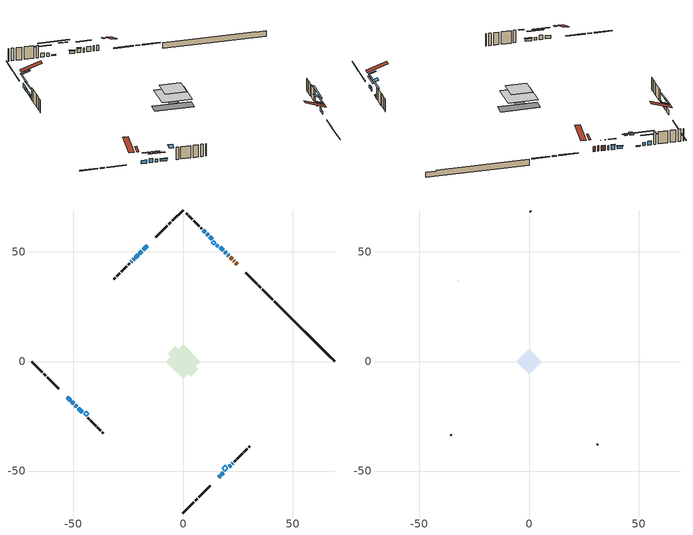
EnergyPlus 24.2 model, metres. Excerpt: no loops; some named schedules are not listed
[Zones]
conditioned space
 floor adiabatic (AdiabaticFloorConstruction): -7.93,0 0,7.93 7.93,0 0,-7.93 z2.84
 floor foundation (Slab1 construction): -6.86,3.64 -3.64,6.86 6.86,-3.64 3.64,-6.86 z-1.92
 floor foundation (Slab2 construction): -2.28,0 0,2.28 2.28,0 0,-2.28 z0
 wall outside (RimJoist1 construction): 0,-69.12 4.83,-64.29 / -69.12,0 -64.29,-4.83 / 0,69.12 -4.83,64.29 / 41.02,28.1 36.19,32.93 z0.4:0.7
 wall outside (RimJoist2 construction): 5.49,-63.63 6.58,-62.54 / -63.63,-5.49 -62.54,-6.58 / -5.49,63.63 -6.58,62.54 / 35.53,33.59 34.44,34.68 z0.4:0.7
 wall outside (RimJoist3 construction): 7.23,-61.89 12.38,-56.74 / -61.89,-7.23 -56.74,-12.38 / -7.23,61.89 -12.38,56.74 / 33.78,35.33 28.64,40.48 z0.4:0.7
 wall outside (AdiabaticWallConstruction 1): 24.68,44.44 24.07,45.05 / 23.42,45.7 23.12,46 / 22.46,46.66 21.48,47.64 z0.4:2.43
 wall outside (AdiabaticWallConstruction): -52.78,-16.34 -51.32,-17.8 / 16.34,-52.78 16.9,-52.22 / -22.33,46.78 -22.63,46.49 / -23.29,45.83 -23.72,45.4 / 22.39,-46.73 22.69,-46.43 / 11.47,57.65 10.87,58.25 z0.4:1.62; 20.82,48.3 20.5,48.62 / 19.84,49.28 18.94,50.18 / 17.56,-51.56 18.46,-50.66 / -50.66,-18.46 -49.76,-19.36 / 10.21,58.91 9.28,59.84 z0.4:2.05; -16.34,52.78 -18.06,51.06 z0.4:2.08; -49.11,-20.01 -48.39,-20.73 z0.4:1.42; 18.29,50.83 16.92,52.2 z0.4:1.37; -18.72,50.4 -19.87,49.25 / -20.53,48.59 -21.68,47.44 z0.4:1.72; -47.73,-21.39 -46.01,-23.11 z0.4:1.32; 13.27,55.85 12.12,57 / 21.16,-47.96 21.74,-47.38 z0.4:0.81
 wall outside (Wall1 construction): 23.35,-45.77 23.95,-45.17 / -43.49,-25.63 -42.88,-26.24 / -24.38,44.74 -24.98,44.14 / 8.62,60.5 8.01,61.11 z0.4:5.28
 wall outside (Wall2 construction): 24.61,-44.51 27.15,-41.97 / -42.22,-26.9 -39.68,-29.44 / -25.64,43.48 -28.18,40.94 / 7.35,61.77 4.81,64.31 z0.4:5.28
 wall outside (Wall3 construction): 27.81,-41.31 29.23,-39.89 / -39.02,-30.1 -37.6,-31.52 / -28.84,40.28 -30.26,38.86 / 4.15,64.97 2.74,66.38 z0.4:5.28
 wall outside (Wall4 construction): 29.89,-39.23 30.54,-38.58 / -36.95,-32.17 -36.3,-32.82 / -30.92,38.2 -31.57,37.55 / 2.08,67.04 1.43,67.69 z0.4:5.28
 wall foundation (FoundationWall1 construction): 41.68,27.44,-1.92 41.68,27.44,0.4 66.38,2.74,0.4 66.38,2.74,0.15 69.12,0,0.15 69.12,0,-1.92
 window (WindowConstruction 13): -52.78,-16.34 -51.32,-17.8 z0.4:1.62
 window (WindowConstruction 2): 20.82,48.3 20.5,48.62 z0.4:2.05
 window (WindowConstruction 3): 19.84,49.28 18.95,50.17 z0.4:2.05
 window (WindowConstruction 4): -16.34,52.78 -18.06,51.06 z0.4:2.08
 window (WindowConstruction 5): 16.34,-52.78 16.9,-52.22 z0.4:1.62
 window (WindowConstruction 6): 17.56,-51.56 18.46,-50.66 z0.4:2.05
 window (WindowConstruction 7): -50.66,-18.46 -49.76,-19.36 z0.4:2.05
 window (WindowConstruction 8): -49.1,-20.02 -48.39,-20.73 z0.4:1.41
 window (WindowConstruction 9): 18.29,50.83 16.92,52.2 z0.4:1.37
 window (WindowConstruction 10): -18.72,50.4 -19.87,49.25 z0.4:1.72
 window (WindowConstruction 11): -47.73,-21.39 -46.01,-23.11 z0.4:1.31
 window (WindowConstruction 12): -20.53,48.59 -21.68,47.44 z0.4:1.72
 window (WindowConstruction 14): -22.34,46.78 -22.63,46.49 z0.4:1.62
 window (WindowConstruction 17): 13.27,55.85 12.12,57 z0.4:0.81
 window (WindowConstruction 18): 21.16,-47.96 21.74,-47.38 z0.4:0.81
 window (WindowConstruction 15): -23.29,45.83 -23.72,45.4 z0.4:1.62
 window (WindowConstruction 16): 22.39,-46.73 22.69,-46.43 z0.4:1.62
 window (WindowConstruction): 11.47,57.65 10.87,58.25 z0.4:1.62
 window (WindowConstruction 1): 10.21,58.91 9.28,59.84 z0.4:2.05
 door (Door): 24.68,44.44 24.07,45.05 z0.4:2.43
 door (Door 1): 23.42,45.7 23.12,46 z0.4:2.43
 door (Door 2): 22.46,46.66 21.48,47.64 z0.4:2.43
 ceiling adiabatic (AdiabaticFloorConstruction): 0,-7.93 7.93,0 0,7.93 -7.93,0 z2.84
 roof outside (Roof2 construction): 15.68,-53.44,5.28 13.71,-51.47,6.21 13.19,-51.99,6.21 15.16,-53.96,5.28; -53.44,-15.68,5.28 -51.47,-13.71,6.21 -51.99,-13.19,6.21 -53.96,-15.16,5.28; -15.68,53.44,5.28 -13.71,51.47,6.21 -13.19,51.99,6.21 -15.16,53.96,5.28; 25.34,43.78,5.28 23.36,41.81,6.21 23.88,41.29,6.21 25.86,43.26,5.28
 roof outside (AdiabaticRoofConstruction): 15.57,53.55,5.28 14.91,52.89,5.59 15.61,52.19,5.59 16.27,52.86,5.28; 13.93,55.19,5.28 13,54.26,5.72 13.98,53.27,5.72 14.91,54.21,5.28; 20.5,-48.62,5.28 19.19,-47.3,5.9 17.79,-48.69,5.9 19.11,-50.01,5.28; -44.14,-24.98,5.28 -43,-23.83,5.82 -44.21,-22.63,5.82 -45.35,-23.77,5.28
 skylight (SkylightConstruction): 15.57,53.55,5.28 14.91,52.89,5.59 15.61,52.2,5.59 16.26,52.86,5.28
 skylight (SkylightConstruction 1): 13.93,55.19,5.28 13,54.26,5.72 13.98,53.27,5.72 14.91,54.21,5.28
 skylight (SkylightConstruction 2): 20.5,-48.62,5.28 19.19,-47.3,5.9 17.8,-48.69,5.9 19.11,-50.01,5.28
 skylight (SkylightConstruction 3): -44.14,-24.98,5.28 -43,-23.83,5.82 -44.21,-22.63,5.82 -45.35,-23.77,5.28
attic - vented
 floor to conditioned space (Floor1 construction Reversed): -5.73,0 0,5.73 5.73,0 0,-5.73 z5.28
 wall outside (Wall5 construction): 31.19,-37.93 31.31,-37.81 / -35.64,-33.48 -35.53,-33.59 / -32.22,36.9 -32.34,36.78 / 0.77,68.35 0.66,68.46 z0.4:5.28
 roof outside (Roof1 construction): 14.51,-54.61,5.28 8.93,-49.04,7.91 7.46,-50.51,7.91 13.04,-56.08,5.28; -54.61,-14.51,5.28 -49.04,-8.93,7.91 -50.51,-7.46,7.91 -56.08,-13.04,5.28; -14.51,54.61,5.28 -8.93,49.04,7.91 -7.46,50.51,7.91 -13.04,56.08,5.28; 26.51,42.61,5.28 20.94,37.03,7.91 22.41,35.56,7.91 27.98,41.14,5.28
shading: 18.63,50.49 22.69,46.43 22.98,46.72 18.93,50.78 z4.69; 18.8,50.32 19.99,49.13 20.28,49.42 19.09,50.61 z2.25; -19.93,49.19 -14.47,54.65 -14.76,54.94 -20.22,49.48 z4.72; 20.32,-48.8 15.69,-53.43 15.98,-53.72 20.61,-49.09 z4.69; -47.89,-21.22 -52.53,-16.59 -52.82,-16.88 -48.19,-21.52 z4.69; -46.52,-22.6 -50.97,-18.15 -51.26,-18.44 -46.81,-22.89 z4.05; 16.78,52.34 18.43,50.69 18.72,50.98 17.07,52.63 z1.57; -20.01,49.11 -18.58,50.54 -18.87,50.83 -20.3,49.4 z1.92; -45.86,-23.26 -47.87,-21.25 -48.16,-21.54 -46.15,-23.55 z1.52; -23.55,45.57 -18.66,50.46 -18.95,50.75 -23.84,45.87 z4.36; 8.47,60.65 16.93,52.19 17.22,52.48 8.76,60.94 z5.97; 25.39,-43.73 17.51,-51.61 17.8,-51.91 25.68,-44.02 z5.97; 7.41,61.71 12.08,57.04 12.37,57.33 7.7,62 z4.69
[Building]
Building 1: Terrain=Suburbs
[Site:Location]
Toronto City Centre_ON: Latitude {deg}=43.63; Longitude {deg}=-79.39; Time Zone {hr}=-5; Elevation {m}=77; Keep Site Location Information=Yes
[Site:GroundTemperature:Shallow]
5.01852, 3.26908, 3.12898, 3.95918, 7.29196, 10.6092, 13.4851, 15.3069, 15.4617, 13.9799, 11.1774, 7.9619
[Site:WaterMainsTemperature]
Calculation Method=Schedule; Temperature Schedule=mains temperature schedule
[Material] Roughness=Rough; Thermal Absorptance=0.9
Name | Thickness {m} | Conductivity {W/m-K} | Density {kg/m3} | Specific Heat {J/kg-K} | Solar Absorptance | Visible Absorptance
asphalt or fiberglass shingles | 0.00635 | 0.162714 | 1121.4 | 1465.45 | 0.4 | 0.4
asphalt or fiberglass shingles 1 | 0.00635 | 0.162714 | 1121.4 | 1465.45 | 0.7 | 0.7
ceiling loosefill ins | 0.254 | 0.0480833 | 16.02 | 1046.75 | 0.7 | 0.7
ceiling stud and cavity | 0.1397 | 0.114815 | 65.682 | 1177.47 | 0.7 | 0.7
concrete 4.0 in. | 0.1016 | 1.803125 | 2242.8 | 837.4 | 0.7 | 0.7
concrete 8.0 in. | 0.2032 | 1.803125 | 2242.8 | 837.4 | 0.7 | 0.7
door material | 0.04445 | 0.188738 | 512.64 | 1214.23 | 0.7 | 0.7
door material 1 | 0.04445 | 0.053851 | 512.64 | 1214.23 | 0.7 | 0.7
door material 2 | 0.04445 | 0.0451087 | 512.64 | 1214.23 | 0.7 | 0.7
exterior vertical ins | 0.0185842 | 0.029427 | 32.04 | 1214.23 | 0.7 | 0.7
floor covering | 0.0127 | 0.0433444 | 54.468 | 1339.84 | 0.6 | 0.6
floor rigid ins; roof rigid ins 1; wall rigid ins | 0.512978 | 0.029427 | 32.04 | 1214.23 | 0.7 | 0.7
floor stud and cavity | 0.1397 | 1.75129 | 37.0049 | 1207.88 | 0.7 | 0.7
furniture material conditioned space 1 | 0.1524 | 0.115458 | 640.8 | 1214.23 | 0.6 | 0.6
gypsum board | 0.0127 | 0.160291 | 801 | 837.4 | 0.6 | 0.6
gypsum board 1 | 0.0127 | 0.160291 | 801 | 837.4 | 0.7 | 0.7
osb sheathing 0.5 in. | 0.0127 | 0.115458 | 512.64 | 1214.23 | 0.7 | 0.7
osb sheathing 0.75 in. | 0.01905 | 0.115458 | 512.64 | 1214.23 | 0.7 | 0.7
osb sheathing 2.0 in. | 0.0508 | 0.115458 | 512.64 | 1214.23 | 0.7 | 0.7
rim joist rigid ins; roof rigid ins | 0.051816 | 0.029427 | 32.04 | 1214.23 | 0.7 | 0.7
rim joist stud and cavity | 0.0508 | 0.0296634 | 125.044 | 1163.47 | 0.6 | 0.6
rim joist stud and cavity 1 | 0.0508 | 0.329414 | 125.044 | 1163.47 | 0.6 | 0.6
rim joist stud and cavity 2 | 0.0508 | 0.308293 | 125.044 | 1163.47 | 0.6 | 0.6
roof stud and cavity | 0.2032 | 0.13422 | 78.34581 | 1123.46 | 0.7 | 0.7
roof stud and cavity 1 | 0.18415 | 1.78685 | 37.0049 | 1207.88 | 0.6 | 0.6
wall stud and cavity | 0.1397 | 0.111274 | 139.0536 | 1170.24 | 0.7 | 0.7
wall stud and cavity 1 | 0.1397 | 0.0818765 | 139.0536 | 1170.24 | 0.7 | 0.7
wall stud and cavity 2 | 0.1397 | 0.0957038 | 139.0536 | 1170.24 | 0.7 | 0.7
wall stud and cavity 3 | 0.1397 | 0.0798172 | 139.0536 | 1170.24 | 0.7 | 0.7
wall stud and cavity 4 | 0.0889 | 6.1454 | 50.32683 | 1063.81 | 0.6 | 0.6
wall stud and cavity 5 | 0.0889 | 0.380278 | 52.3479 | 1209.89 | 0.7 | 0.7
wall stud and cavity 6 | 0.0889 | 0.391764 | 83.0341 | 1211.67 | 0.7 | 0.7
wood siding | 0.0254 | 0.102417 | 544.68 | 1172.36 | 0.4 | 0.4
wood siding 1 | 0.00254 | 0.102417 | 544.68 | 1172.36 | 0.4 | 0.4
wood siding 2; wood siding 3; wood siding 4 | 0.0254 | 0.102417 | 544.68 | 1172.36 | 0.7 | 0.7
[WindowMaterial:SimpleGlazingSystem]
Name | U-Factor {W/m2-K} | Solar Heat Gain Coefficient
SkylightMaterial | 2.79253 | 0.6543
SkylightMaterial 1 | 2.3387 | 0.591
WindowMaterial | 3.01104 | 0.53
WindowMaterial 1 | 2.95142 | 0.64
WindowMaterial 10 | 2.41145 | 0.51
WindowMaterial 11 | 2.20817 | 0.61
WindowMaterial 12 | 2.986628 | 0.6
WindowMaterial 13 | 3.13085 | 0.48
WindowMaterial 14 | 2.33479 | 0.56
WindowMaterial 15 | 3.06158 | 0.39
WindowMaterial 2 | 2.1355 | 0.42
WindowMaterial 3 | 1.65968 | 0.57
WindowMaterial 4 | 2.83843 | 0.7
WindowMaterial 5 | 1.8022 | 0.54
WindowMaterial 6 | 1.75621 | 0.53
WindowMaterial 7 | 2.447218 | 0.5
WindowMaterial 8 | 2.47163 | 0.48
WindowMaterial 9 | 2.41429 | 0.5
[Construction]
AdiabaticFloorConstruction: floor stud and cavity, floor rigid ins, osb sheathing 0.75 in., floor covering
AdiabaticRoofConstruction: asphalt or fiberglass shingles 1, roof rigid ins 1, osb sheathing 0.75 in., roof stud and cavity 1
AdiabaticWallConstruction: wood siding 3, wall rigid ins, wall stud and cavity 5, gypsum board
AdiabaticWallConstruction 1: wood siding 4, wall rigid ins, wall stud and cavity 5, gypsum board
Door: door material
Door 1: door material 1
Door 2: door material 2
Floor1 construction Reversed: gypsum board, ceiling stud and cavity, ceiling loosefill ins
FoundationWall1 construction: concrete 8.0 in., gypsum board 1
furniture construction conditioned space 1: furniture material conditioned space 1
PartitionWallConstruction: gypsum board, wall stud and cavity 6, gypsum board
RimJoist1 construction: wood siding 2, osb sheathing 2.0 in., rim joist stud and cavity
RimJoist2 construction: wood siding 2, rim joist rigid ins, osb sheathing 2.0 in., rim joist stud and cavity 1
RimJoist3 construction: wood siding 2, rim joist rigid ins, osb sheathing 2.0 in., rim joist stud and cavity 2
Roof1 construction: asphalt or fiberglass shingles
Roof2 construction: asphalt or fiberglass shingles, roof rigid ins, osb sheathing 0.75 in., roof stud and cavity, gypsum board
SkylightConstruction: SkylightMaterial
SkylightConstruction 1; SkylightConstruction 2; SkylightConstruction 3: SkylightMaterial 1
Slab1 construction; Slab2 construction: concrete 4.0 in.
Wall1 construction: wood siding, osb sheathing 0.5 in., wall stud and cavity, gypsum board
Wall2 construction: wood siding, osb sheathing 0.5 in., wall stud and cavity 1, gypsum board
Wall3 construction: wood siding, osb sheathing 0.5 in., wall stud and cavity 2, gypsum board
Wall4 construction: wood siding, osb sheathing 0.5 in., wall stud and cavity 3, gypsum board
Wall5 construction: wood siding 1, wall stud and cavity 4
WindowConstruction: WindowMaterial
WindowConstruction 1: WindowMaterial 1
WindowConstruction 10; WindowConstruction 12: WindowMaterial 9
WindowConstruction 11: WindowMaterial 10
WindowConstruction 13: WindowMaterial 11
WindowConstruction 14: WindowMaterial 12
WindowConstruction 15: WindowMaterial 13
WindowConstruction 16: WindowMaterial 14
WindowConstruction 17; WindowConstruction 18: WindowMaterial 15
WindowConstruction 2: WindowMaterial 2
WindowConstruction 3; WindowConstruction 6: WindowMaterial 3
WindowConstruction 4: WindowMaterial 4
WindowConstruction 5: WindowMaterial 5
WindowConstruction 7: WindowMaterial 6
WindowConstruction 8: WindowMaterial 7
WindowConstruction 9: WindowMaterial 8
[Zone] Multiplier=1; Part of Total Floor Area=Yes
Name | Volume {m3}
attic - vented | 27.9838
conditioned space | 508.6
[Space]
Name | Zone | Volume {m3}
attic - vented 1 | attic - vented | 27.9838
conditioned space 1 | conditioned space | 508.6
[ZoneInfiltration:EffectiveLeakageArea]
infil attic - vented 1: Zone or Space=attic - vented 1; Schedule=Always On Discrete; Effective Air Leakage Area {cm2}=2760.84; Stack Coefficient=0.000521941; Wind Coefficient=1.54359e-05
[ZoneMixing]
whole house fan mix: Zone or Space=attic - vented; Schedule=Always On Continuous; Design Flow Rate Calculation Method=Flow/Zone; Design Flow Rate {m3/s}=0; Source Zone or Space=conditioned space
[SurfaceProperty:ExposedFoundationPerimeter] Exposed Perimeter Calculation Method=TotalExposedPerimeter
Name | Total Exposed Perimeter {m}
Slab1 | 38.812
Slab2 | 9.144
[InternalMass] Zone or ZoneList=conditioned space; Space or SpaceList=conditioned space 1
Name | Construction | Surface Area {m2}
furniture mass conditioned space 1 | furniture construction conditioned space 1 | 81.4879
partition wall mass | PartitionWallConstruction | 203.72
[Lights]
interior lighting: Zone or ZoneList or Space or SpaceList=conditioned space 1; Schedule=interior lighting schedule; Design Level Calculation Method=LightingLevel; Lighting Level {W}=343.2; Return Air Fraction=0; Fraction Radiant=0.6; Fraction Visible=0.2; Fraction Replaceable=1
[People]
occupants: Zone or ZoneList or Space or SpaceList=conditioned space 1; Number of People Schedule=occupants schedule; Number of People Calculation Method=People; Number of People=3; Fraction Radiant=0.314171; Sensible Heat Fraction=0.56303; Activity Level Schedule=occupants activity schedule; Carbon Dioxide Generation Rate {m3/s-W}=0; Enable ASHRAE 55 Comfort Warnings=No; Mean Radiant Temperature Calculation Type=EnclosureAveraged
[ElectricEquipment] Zone or ZoneList or Space or SpaceList=conditioned space 1; Design Level Calculation Method=EquipmentLevel
Name | Schedule | Design Level {W} | Fraction Latent | Fraction Radiant | Fraction Lost
clothes dryer | clothes dryer schedule | 140.772 | 0.015 | 0.081 | 0.85
clothes washer | clothes washer schedule | 32.1985 | 0.03 | 0.162 | 0.7
cooking range | cooking range schedule | 215.147 | 0.08 | 0.432 | 0.2
dishwasher | dishwasher schedule | 66.8632 | 0.3 | 0.18 | 0.4
fridge | fridge schedule | 72.9452 | 0 | 0.6 | 0
mech vent bath fan 0 | mech vent bath fan 0 schedule | 50.2 | 0 | 0 | 1
mech vent bath fan 1 | mech vent bath fan 1 schedule | 50.2 | 0 | 0 | 1
mech vent house fan | mech vent house fan schedule | 0 | 0 | 0 | 1
mech vent house fan cfis | mech vent house fan cfis schedule | 0 | 0 | 0 | 0
misc plug loads | misc plug loads schedule | 494.7 | 0.045 | 0.513 | 0.1
whole house fan | Always On Discrete | 0 | 0 | 0 | 1
[OtherEquipment] Zone or ZoneList or Space or SpaceList=conditioned space 1; Design Level Calculation Method=EquipmentLevel
Name | Fuel Type | Schedule | Design Level {W} | Fraction Latent | Fraction Radiant | Fraction Lost
clothes dryer 1 | Electricity | clothes dryer schedule | 0 | 0.015 | 0.081 | 0.85
cooking range 1 | Electricity | cooking range schedule | 0 | 0.08 | 0.432 | 0.2
general water use latent | None | general water use schedule | 62.594 | 1 | 0 | 0
general water use sensible | None | general water use schedule | -61.6891 | 0 | 0.6 | 0
mech vent house fan latent load | None | Always On Discrete | 0 | 1 | 0 | 0
mech vent house fan sensible load | None | Always On Discrete | 0 | 0 | 0 | 0
water heater energy adjustment1 | NaturalGas | Always On Discrete | 0.01 | 0 | 0 | 1
[ZoneInfiltration:DesignFlowRate] Zone or ZoneList or Space or SpaceList=conditioned space 1; Schedule=Always On Discrete; Design Flow Rate Calculation Method=Flow/Zone; Design Flow Rate {m3/s}=0
infil flow; natural vent flow; whole house fan flow
[Foundation:Kiva] Initial Indoor Air Temperature {C}=18; Wall Depth Below Slab {m}=0.2032
Name | Wall Height Above Grade {m} | Custom Block Material Name 1 | Custom Block Depth 1 {m} | Custom Block X Position 1 {m} | Custom Block Z Position 1 {m}
Foundation Kiva 1 | 0.399989 | exterior vertical ins | 2.31999 | 0.2159 | 0
Foundation Kiva 2 | 0.1016
[Foundation:Kiva:Settings]
Soil Conductivity {W/m-K}=0.849921; Soil Density {kg/m3}=1842.3; Soil Specific Heat {J/kg-K}=418.7; Ground Solar Absorptivity=0.9; Ground Thermal Absorptivity=0.9; Ground Surface Roughness {m}=0.03; Far-Field Width {m}=40; Deep-Ground Boundary Condition=ZeroFlux; Deep-Ground Depth {m}=40; Minimum Cell Dimension {m}=0.2; Maximum Cell Growth Coefficient=3; Simulation Timestep=Timestep
[Exterior:Lights]
exterior lighting: Schedule=exterior lighting schedule; Design Level {W}=75.6
[Schedule:Constant]
Name | Hourly Value
Always On Continuous; mech vent house fan schedule; mech vent house fan cfis schedule; Always On Discrete | 1
occupants activity schedule | 117.228
fridge schedule | 0
[Schedule:Week:Daily]
interior lighting schedule Week Rule - Jan1-Jan27: interior lighting schedule day, interior lighting schedule day, interior lighting schedule day, interior lighting schedule day, interior lighting schedule day, interior lighting schedule day, interior lighting schedule day, interior lighting schedule default day, interior lighting schedule default day, interior lighting schedule default day, interior lighting schedule default day, interior lighting schedule default day
interior lighting schedule Week Rule - Jan28-Feb3: interior lighting schedule day, interior lighting schedule day, interior lighting schedule day, interior lighting schedule day, interior lighting schedule day 1, interior lighting schedule day 1, interior lighting schedule day 1, interior lighting schedule default day, interior lighting schedule default day, interior lighting schedule default day, interior lighting schedule default day, interior lighting schedule default day
interior lighting schedule Week Rule - Feb4-Feb24: interior lighting schedule day 1, interior lighting schedule day 1, interior lighting schedule day 1, interior lighting schedule day 1, interior lighting schedule day 1, interior lighting schedule day 1, interior lighting schedule day 1, interior lighting schedule default day, interior lighting schedule default day, interior lighting schedule default day, interior lighting schedule default day, interior lighting schedule default day
interior lighting schedule Week Rule - Feb25-Mar3: interior lighting schedule day 1, interior lighting schedule day 1, interior lighting schedule day 1, interior lighting schedule day 1, interior lighting schedule day 2, interior lighting schedule day 2, interior lighting schedule day 2, interior lighting schedule default day, interior lighting schedule default day, interior lighting schedule default day, interior lighting schedule default day, interior lighting schedule default day
interior lighting schedule Week Rule - Mar4-Mar31: interior lighting schedule day 2, interior lighting schedule day 2, interior lighting schedule day 2, interior lighting schedule day 2, interior lighting schedule day 2, interior lighting schedule day 2, interior lighting schedule day 2, interior lighting schedule default day, interior lighting schedule default day, interior lighting schedule default day, interior lighting schedule default day, interior lighting schedule default day
interior lighting schedule Week Rule - Apr1-Apr28: interior lighting schedule day 3, interior lighting schedule day 3, interior lighting schedule day 3, interior lighting schedule day 3, interior lighting schedule day 3, interior lighting schedule day 3, interior lighting schedule day 3, interior lighting schedule default day, interior lighting schedule default day, interior lighting schedule default day, interior lighting schedule default day, interior lighting schedule default day
interior lighting schedule Week Rule - Apr29-May5: interior lighting schedule day 3, interior lighting schedule day 3, interior lighting schedule day 4, interior lighting schedule day 4, interior lighting schedule day 4, interior lighting schedule day 4, interior lighting schedule day 4, interior lighting schedule default day, interior lighting schedule default day, interior lighting schedule default day, interior lighting schedule default day, interior lighting schedule default day
interior lighting schedule Week Rule - May6-May26: interior lighting schedule day 4, interior lighting schedule day 4, interior lighting schedule day 4, interior lighting schedule day 4, interior lighting schedule day 4, interior lighting schedule day 4, interior lighting schedule day 4, interior lighting schedule default day, interior lighting schedule default day, interior lighting schedule default day, interior lighting schedule default day, interior lighting schedule default day
interior lighting schedule Week Rule - May27-Jun2: interior lighting schedule day 4, interior lighting schedule day 4, interior lighting schedule day 4, interior lighting schedule day 4, interior lighting schedule day 4, interior lighting schedule day 5, interior lighting schedule day 5, interior lighting schedule default day, interior lighting schedule default day, interior lighting schedule default day, interior lighting schedule default day, interior lighting schedule default day
interior lighting schedule Week Rule - Jun3-Jun30: interior lighting schedule day 5, interior lighting schedule day 5, interior lighting schedule day 5, interior lighting schedule day 5, interior lighting schedule day 5, interior lighting schedule day 5, interior lighting schedule day 5, interior lighting schedule default day, interior lighting schedule default day, interior lighting schedule default day, interior lighting schedule default day, interior lighting schedule default day
interior lighting schedule Week Rule - Jul1-Jul28: interior lighting schedule day 6, interior lighting schedule day 6, interior lighting schedule day 6, interior lighting schedule day 6, interior lighting schedule day 6, interior lighting schedule day 6, interior lighting schedule day 6, interior lighting schedule default day, interior lighting schedule default day, interior lighting schedule default day, interior lighting schedule default day, interior lighting schedule default day
interior lighting schedule Week Rule - Jul29-Aug4: interior lighting schedule day 6, interior lighting schedule day 6, interior lighting schedule day 6, interior lighting schedule day 7, interior lighting schedule day 7, interior lighting schedule day 7, interior lighting schedule day 7, interior lighting schedule default day, interior lighting schedule default day, interior lighting schedule default day, interior lighting schedule default day, interior lighting schedule default day
interior lighting schedule Week Rule - Aug5-Aug25: interior lighting schedule day 7, interior lighting schedule day 7, interior lighting schedule day 7, interior lighting schedule day 7, interior lighting schedule day 7, interior lighting schedule day 7, interior lighting schedule day 7, interior lighting schedule default day, interior lighting schedule default day, interior lighting schedule default day, interior lighting schedule default day, interior lighting schedule default day
interior lighting schedule Week Rule - Aug26-Sep1: interior lighting schedule day 7, interior lighting schedule day 7, interior lighting schedule day 7, interior lighting schedule day 7, interior lighting schedule day 7, interior lighting schedule day 7, interior lighting schedule day 8, interior lighting schedule default day, interior lighting schedule default day, interior lighting schedule default day, interior lighting schedule default day, interior lighting schedule default day
interior lighting schedule Week Rule - Sep2-Sep29: interior lighting schedule day 8, interior lighting schedule day 8, interior lighting schedule day 8, interior lighting schedule day 8, interior lighting schedule day 8, interior lighting schedule day 8, interior lighting schedule day 8, interior lighting schedule default day, interior lighting schedule default day, interior lighting schedule default day, interior lighting schedule default day, interior lighting schedule default day
interior lighting schedule Week Rule - Sep30-Oct6: interior lighting schedule day 8, interior lighting schedule day 9, interior lighting schedule day 9, interior lighting schedule day 9, interior lighting schedule day 9, interior lighting schedule day 9, interior lighting schedule day 9, interior lighting schedule default day, interior lighting schedule default day, interior lighting schedule default day, interior lighting schedule default day, interior lighting schedule default day
interior lighting schedule Week Rule - Oct7-Oct27: interior lighting schedule day 9, interior lighting schedule day 9, interior lighting schedule day 9, interior lighting schedule day 9, interior lighting schedule day 9, interior lighting schedule day 9, interior lighting schedule day 9, interior lighting schedule default day, interior lighting schedule default day, interior lighting schedule default day, interior lighting schedule default day, interior lighting schedule default day
interior lighting schedule Week Rule - Oct28-Nov3: interior lighting schedule day 9, interior lighting schedule day 9, interior lighting schedule day 9, interior lighting schedule day 9, interior lighting schedule day 10, interior lighting schedule day 10, interior lighting schedule day 10, interior lighting schedule default day, interior lighting schedule default day, interior lighting schedule default day, interior lighting schedule default day, interior lighting schedule default day
interior lighting schedule Week Rule - Nov4-Nov24: interior lighting schedule day 10, interior lighting schedule day 10, interior lighting schedule day 10, interior lighting schedule day 10, interior lighting schedule day 10, interior lighting schedule day 10, interior lighting schedule day 10, interior lighting schedule default day, interior lighting schedule default day, interior lighting schedule default day, interior lighting schedule default day, interior lighting schedule default day
interior lighting schedule Week Rule - Nov25-Dec1: interior lighting schedule day 10, interior lighting schedule day 10, interior lighting schedule day 10, interior lighting schedule day 10, interior lighting schedule day 10, interior lighting schedule day 10, interior lighting schedule day 11, interior lighting schedule default day, interior lighting schedule default day, interior lighting schedule default day, interior lighting schedule default day, interior lighting schedule default day
interior lighting schedule Week Rule - Dec2-Dec31: interior lighting schedule day 11, interior lighting schedule day 11, interior lighting schedule day 11, interior lighting schedule day 11, interior lighting schedule day 11, interior lighting schedule day 11, interior lighting schedule day 11, interior lighting schedule default day, interior lighting schedule default day, interior lighting schedule default day, interior lighting schedule default day, interior lighting schedule default day
occupants schedule Week Rule - Jan1-Dec31: occupants schedule day, occupants schedule day, occupants schedule day, occupants schedule day, occupants schedule day, occupants schedule day, occupants schedule day, occupants schedule default day, occupants schedule default day, occupants schedule default day, occupants schedule default day, occupants schedule default day
clothes dryer schedule Week Rule - Jan1-Dec31: clothes dryer schedule day, clothes dryer schedule day, clothes dryer schedule day, clothes dryer schedule day, clothes dryer schedule day, clothes dryer schedule day, clothes dryer schedule day, clothes dryer schedule default day, clothes dryer schedule default day, clothes dryer schedule default day, clothes dryer schedule default day, clothes dryer schedule default day
clothes washer schedule Week Rule - Jan1-Dec31: clothes washer schedule day, clothes washer schedule day, clothes washer schedule day, clothes washer schedule day, clothes washer schedule day, clothes washer schedule day, clothes washer schedule day, clothes washer schedule default day, clothes washer schedule default day, clothes washer schedule default day, clothes washer schedule default day, clothes washer schedule default day
cooking range schedule Week Rule - Jan1-Dec31: cooking range schedule day, cooking range schedule day, cooking range schedule day, cooking range schedule day, cooking range schedule day, cooking range schedule day, cooking range schedule day, cooking range schedule default day, cooking range schedule default day, cooking range schedule default day, cooking range schedule default day, cooking range schedule default day
dishwasher schedule Week Rule - Jan1-Dec31: dishwasher schedule day, dishwasher schedule day, dishwasher schedule day, dishwasher schedule day, dishwasher schedule day, dishwasher schedule day, dishwasher schedule day, dishwasher schedule default day, dishwasher schedule default day, dishwasher schedule default day, dishwasher schedule default day, dishwasher schedule default day
mech vent bath fan 0 schedule Week Rule - Jan1-Dec31: mech vent bath fan 0 schedule day, mech vent bath fan 0 schedule day, mech vent bath fan 0 schedule day, mech vent bath fan 0 schedule day, mech vent bath fan 0 schedule day, mech vent bath fan 0 schedule day, mech vent bath fan 0 schedule day, mech vent bath fan 0 schedule default day, mech vent bath fan 0 schedule default day, mech vent bath fan 0 schedule default day, mech vent bath fan 0 schedule default day, mech vent bath fan 0 schedule default day
mech vent bath fan 1 schedule Week Rule - Jan1-Dec31: mech vent bath fan 1 schedule day, mech vent bath fan 1 schedule day, mech vent bath fan 1 schedule day, mech vent bath fan 1 schedule day, mech vent bath fan 1 schedule day, mech vent bath fan 1 schedule day, mech vent bath fan 1 schedule day, mech vent bath fan 1 schedule default day, mech vent bath fan 1 schedule default day, mech vent bath fan 1 schedule default day, mech vent bath fan 1 schedule default day, mech vent bath fan 1 schedule default day
misc plug loads schedule Week Rule - Jan1-Dec31: misc plug loads schedule day, misc plug loads schedule day, misc plug loads schedule day, misc plug loads schedule day, misc plug loads schedule day, misc plug loads schedule day, misc plug loads schedule day, misc plug loads schedule default day, misc plug loads schedule default day, misc plug loads schedule default day, misc plug loads schedule default day, misc plug loads schedule default day
general water use schedule Week Rule - Jan1-Dec31: general water use schedule day, general water use schedule day, general water use schedule day, general water use schedule day, general water use schedule day, general water use schedule day, general water use schedule day, general water use schedule default day, general water use schedule default day, general water use schedule default day, general water use schedule default day, general water use schedule default day
exterior lighting schedule Week Rule - Jan1-Jan27: exterior lighting schedule day, exterior lighting schedule day, exterior lighting schedule day, exterior lighting schedule day, exterior lighting schedule day, exterior lighting schedule day, exterior lighting schedule day, exterior lighting schedule default day, exterior lighting schedule default day, exterior lighting schedule default day, exterior lighting schedule default day, exterior lighting schedule default day
exterior lighting schedule Week Rule - Jan28-Feb3: exterior lighting schedule day, exterior lighting schedule day, exterior lighting schedule day, exterior lighting schedule day, exterior lighting schedule day 1, exterior lighting schedule day 1, exterior lighting schedule day 1, exterior lighting schedule default day, exterior lighting schedule default day, exterior lighting schedule default day, exterior lighting schedule default day, exterior lighting schedule default day
exterior lighting schedule Week Rule - Feb4-Feb24: exterior lighting schedule day 1, exterior lighting schedule day 1, exterior lighting schedule day 1, exterior lighting schedule day 1, exterior lighting schedule day 1, exterior lighting schedule day 1, exterior lighting schedule day 1, exterior lighting schedule default day, exterior lighting schedule default day, exterior lighting schedule default day, exterior lighting schedule default day, exterior lighting schedule default day
[Schedule:Year]
interior lighting schedule: interior lighting schedule Week Rule - Jan1-Jan27, 1, 1, 1, 27, interior lighting schedule Week Rule - Jan28-Feb3, 1, 28, 2, 3, interior lighting schedule Week Rule - Feb4-Feb24, 2, 4, 2, 24, interior lighting schedule Week Rule - Feb25-Mar3, 2, 25, 3, 3, interior lighting schedule Week Rule - Mar4-Mar31, 3, 4, 3, 31, interior lighting schedule Week Rule - Apr1-Apr28, 4, 1, 4, 28, interior lighting schedule Week Rule - Apr29-May5, 4, 29, 5, 5, interior lighting schedule Week Rule - May6-May26, 5, 6, 5, 26, interior lighting schedule Week Rule - May27-Jun2, 5, 27, 6, 2, interior lighting schedule Week Rule - Jun3-Jun30, 6, 3, 6, 30, interior lighting schedule Week Rule - Jul1-Jul28, 7, 1, 7, 28, interior lighting schedule Week Rule - Jul29-Aug4, 7, 29, 8, 4, interior lighting schedule Week Rule - Aug5-Aug25, 8, 5, 8, 25, interior lighting schedule Week Rule - Aug26-Sep1, 8, 26, 9, 1, interior lighting schedule Week Rule - Sep2-Sep29, 9, 2, 9, 29, interior lighting schedule Week Rule - Sep30-Oct6, 9, 30, 10, 6, interior lighting schedule Week Rule - Oct7-Oct27, 10, 7, 10, 27, interior lighting schedule Week Rule - Oct28-Nov3, 10, 28, 11, 3, interior lighting schedule Week Rule - Nov4-Nov24, 11, 4, 11, 24, interior lighting schedule Week Rule - Nov25-Dec1, 11, 25, 12, 1, interior lighting schedule Week Rule - Dec2-Dec31, 12, 2, 12, 31
occupants schedule: occupants schedule Week Rule - Jan1-Dec31, 1, 1, 12, 31
clothes dryer schedule: clothes dryer schedule Week Rule - Jan1-Dec31, 1, 1, 12, 31
clothes washer schedule: clothes washer schedule Week Rule - Jan1-Dec31, 1, 1, 12, 31
cooking range schedule: cooking range schedule Week Rule - Jan1-Dec31, 1, 1, 12, 31
dishwasher schedule: dishwasher schedule Week Rule - Jan1-Dec31, 1, 1, 12, 31
mech vent bath fan 0 schedule: mech vent bath fan 0 schedule Week Rule - Jan1-Dec31, 1, 1, 12, 31
mech vent bath fan 1 schedule: mech vent bath fan 1 schedule Week Rule - Jan1-Dec31, 1, 1, 12, 31
misc plug loads schedule: misc plug loads schedule Week Rule - Jan1-Dec31, 1, 1, 12, 31
general water use schedule: general water use schedule Week Rule - Jan1-Dec31, 1, 1, 12, 31
exterior lighting schedule: exterior lighting schedule Week Rule - Jan1-Jan27, 1, 1, 1, 27, exterior lighting schedule Week Rule - Jan28-Feb3, 1, 28, 2, 3, exterior lighting schedule Week Rule - Feb4-Feb24, 2, 4, 2, 24, exterior lighting schedule Week Rule - Feb25-Mar3, 2, 25, 3, 3, exterior lighting schedule Week Rule - Mar4-Mar31, 3, 4, 3, 31, exterior lighting schedule Week Rule - Apr1-Apr28, 4, 1, 4, 28, exterior lighting schedule Week Rule - Apr29-May5, 4, 29, 5, 5, exterior lighting schedule Week Rule - May6-May26, 5, 6, 5, 26, exterior lighting schedule Week Rule - May27-Jun2, 5, 27, 6, 2, exterior lighting schedule Week Rule - Jun3-Jun30, 6, 3, 6, 30, exterior lighting schedule Week Rule - Jul1-Jul28, 7, 1, 7, 28, exterior lighting schedule Week Rule - Jul29-Aug4, 7, 29, 8, 4, exterior lighting schedule Week Rule - Aug5-Aug25, 8, 5, 8, 25, exterior lighting schedule Week Rule - Aug26-Sep1, 8, 26, 9, 1, exterior lighting schedule Week Rule - Sep2-Sep29, 9, 2, 9, 29, exterior lighting schedule Week Rule - Sep30-Oct6, 9, 30, 10, 6, exterior lighting schedule Week Rule - Oct7-Oct27, 10, 7, 10, 27, exterior lighting schedule Week Rule - Oct28-Nov3, 10, 28, 11, 3, exterior lighting schedule Week Rule - Nov4-Nov24, 11, 4, 11, 24, exterior lighting schedule Week Rule - Nov25-Dec1, 11, 25, 12, 1, exterior lighting schedule Week Rule - Dec2-Dec31, 12, 2, 12, 31
[Schedule:Compact]
mains temperature schedule: Through: 01/01, For: AllDays, Until: 24:00, 8.80333, Through: 01/02, For: AllDays, Until: 24:00, 8.74333, Through: 01/03, For: AllDays, Until: 24:00, 8.68389, Through: 01/04, For: AllDays, Until: 24:00, 8.62611, Through: 01/05, For: AllDays, Until: 24:00, 8.56944, Through: 01/06, For: AllDays, Until: 24:00, 8.51389, Through: 01/07, For: AllDays, Until: 24:00, 8.45944, Through: 01/08, For: AllDays, Until: 24:00, 8.40611, Through: 01/09, For: AllDays, Until: 24:00, 8.35389, Through: 01/10, For: AllDays, Until: 24:00, 8.30278, Through: 01/11, For: AllDays, Until: 24:00, 8.25333, Through: 01/12, For: AllDays, Until: 24:00, 8.205, Through: 01/13, For: AllDays, Until: 24:00, 8.15778, Through: 01/14, For: AllDays, Until: 24:00, 8.11222, Through: 01/15, For: AllDays, Until: 24:00, 8.06778, Through: 01/16, For: AllDays, Until: 24:00, 8.02444, Through: 01/17, For: AllDays, Until: 24:00, 7.98222, Through: 01/18, For: AllDays, Until: 24:00, 7.94167, Through: 01/19, For: AllDays, Until: 24:00, 7.90222, Through: 01/20, For: AllDays, Until: 24:00, 7.86444, Through: 01/21, For: AllDays, Until: 24:00, 7.82778, Through: 01/22, For: AllDays, Until: 24:00, 7.79278, Through: 01/23, For: AllDays, Until: 24:00, 7.75889, Through: 01/24, For: AllDays, Until: 24:00, 7.72667, Through: 01/25, For: AllDays, Until: 24:00, 7.69556, Through: 01/26, For: AllDays, Until: 24:00, 7.66611, Through: 01/27, For: AllDays, Until: 24:00, 7.63778, Through: 01/28, For: AllDays, Until: 24:00, 7.61111, Through: 01/29, For: AllDays, Until: 24:00, 7.58556, Through: 01/30, For: AllDays, Until: 24:00, 7.56167, Through: 01/31, For: AllDays, Until: 24:00, 7.53944, Through: 02/01, For: AllDays, Until: 24:00, 7.51833, Through: 02/02, For: AllDays, Until: 24:00, 7.49889, Through: 02/03, For: AllDays, Until: 24:00, 7.48111, Through: 02/04, For: AllDays, Until: 24:00, 7.46444, Through: 02/05, For: AllDays, Until: 24:00, 7.44944, Through: 02/06, For: AllDays, Until: 24:00, 7.43556, Through: 02/07, For: AllDays, Until: 24:00, 7.42333, Through: 02/08, For: AllDays, Until: 24:00, 7.41278, Through: 02/09, For: AllDays, Until: 24:00, 7.40389, Through: 02/10, For: AllDays, Until: 24:00, 7.39611, Through: 02/11, For: AllDays, Until: 24:00, 7.39, Through: 02/12, For: AllDays, Until: 24:00, 7.38556, Through: 02/13, For: AllDays, Until: 24:00, 7.38222, Through: 02/14, For: AllDays, Until: 24:00, 7.38056, Through: 02/15, For: AllDays, Until: 24:00, 7.38056, Through: 02/16, For: AllDays, Until: 24:00, 7.38222, Through: 02/17, For: AllDays, Until: 24:00, 7.385, Through: 02/18, For: AllDays, Until: 24:00, 7.38944, Through: 02/19, For: AllDays, Until: 24:00, 7.395, Through: 02/20, For: AllDays, Until: 24:00, 7.40278, Through: 02/21, For: AllDays, Until: 24:00, 7.41167, Through: 02/22, For: AllDays, Until: 24:00, 7.42222, Through: 02/23, For: AllDays, Until: 24:00, 7.43389, Through: 02/24, For: AllDays, Until: 24:00, 7.44722, Through: 02/25, For: AllDays, Until: 24:00, 7.46222, Through: 02/26, For: AllDays, Until: 24:00, 7.47833, Through: 02/27, For: AllDays, Until: 24:00, 7.49611, Through: 02/28, For: AllDays, Until: 24:00, 7.51556, Through: 03/01, For: AllDays, Until: 24:00, 7.53667, Through: 03/02, For: AllDays, Until: 24:00, 7.55889, Through: 03/03, For: AllDays, Until: 24:00, 7.58222, Through: 03/04, For: AllDays, Until: 24:00, 7.60722, Through: 03/05, For: AllDays, Until: 24:00, 7.63389, Through: 03/06, For: AllDays, Until: 24:00, 7.66222, Through: 03/07, For: AllDays, Until: 24:00, 7.69111, Through: 03/08, For: AllDays, Until: 24:00, 7.72222, Through: 03/09, For: AllDays, Until: 24:00, 7.75444, Through: 03/10, For: AllDays, Until: 24:00, 7.78778, Through: 03/11, For: AllDays, Until: 24:00, 7.82278, Through: 03/12, For: AllDays, Until: 24:00, 7.85944, Through: 03/13, For: AllDays, Until: 24:00, 7.89722, Through: 03/14, For: AllDays, Until: 24:00, 7.93611, Through: 03/15, For: AllDays, Until: 24:00, 7.97667, Through: 03/16, For: AllDays, Until: 24:00, 8.01833, Through: 03/17, For: AllDays, Until: 24:00, 8.06167, Through: 03/18, For: AllDays, Until: 24:00, 8.10611, Through: 03/19, For: AllDays, Until: 24:00, 8.15167, Through: 03/20, For: AllDays, Until: 24:00, 8.19833, Through: 03/21, For: AllDays, Until: 24:00, 8.24667, Through: 03/22, For: AllDays, Until: 24:00, 8.29611, Through: 03/23, For: AllDays, Until: 24:00, 8.34667, Through: 03/24, For: AllDays, Until: 24:00, 8.39889, Through: 03/25, For: AllDays, Until: 24:00, 8.45167, Through: 03/26, For: AllDays, Until: 24:00, 8.50611, Through: 03/27, For: AllDays, Until: 24:00, 8.56167, Through: 03/28, For: AllDays, Until: 24:00, 8.61833, Through: 03/29, For: AllDays, Until: 24:00, 8.67611, Through: 03/30, For: AllDays, Until: 24:00, 8.735, Through: 03/31, For: AllDays, Until: 24:00, 8.795, Through: 04/01, For: AllDays, Until: 24:00, 8.85611, Through: 04/02, For: AllDays, Until: 24:00, 8.91833, Through: 04/03, For: AllDays, Until: 24:00, 8.98167, Through: 04/04, For: AllDays, Until: 24:00, 9.04556, Through: 04/05, For: AllDays, Until: 24:00, 9.11111, Through: 04/06, For: AllDays, Until: 24:00, 9.17722, Through: 04/07, For: AllDays, Until: 24:00, 9.24444, Through: 04/08, For: AllDays, Until: 24:00, 9.31222, Through: 04/09, For: AllDays, Until: 24:00, 9.38167, Through: 04/10, For: AllDays, Until: 24:00, 9.45167, Through: 04/11, For: AllDays, Until: 24:00, 9.52222, Through: 04/12, For: AllDays, Until: 24:00, 9.59444, Through: 04/13, For: AllDays, Until: 24:00, 9.66667, Through: 04/14, For: AllDays, Until: 24:00, 9.74, Through: 04/15, For: AllDays, Until: 24:00, 9.81444, Through: 04/16, For: AllDays, Until: 24:00, 9.88944, Through: 04/17, For: AllDays, Until: 24:00, 9.96556, Through: 04/18, For: AllDays, Until: 24:00, 10.0417, Through: 04/19, For: AllDays, Until: 24:00, 10.1189, Through: 04/20, For: AllDays, Until: 24:00, 10.1972, Through: 04/21, For: AllDays, Until: 24:00, 10.2756, Through: 04/22, For: AllDays, Until: 24:00, 10.355, Through: 04/23, For: AllDays, Until: 24:00, 10.435, Through: 04/24, For: AllDays, Until: 24:00, 10.515, Through: 04/25, For: AllDays, Until: 24:00, 10.5961, Through: 04/26, For: AllDays, Until: 24:00, 10.6778, Through: 04/27, For: AllDays, Until: 24:00, 10.76, Through: 04/28, For: AllDays, Until: 24:00, 10.8428, Through: 04/29, For: AllDays, Until: 24:00, 10.9261, Through: 04/30, For: AllDays, Until: 24:00, 11.0094, Through: 05/01, For: AllDays, Until: 24:00, 11.0933, Through: 05/02, For: AllDays, Until: 24:00, 11.1778, Through: 05/03, For: AllDays, Until: 24:00, 11.2628, Through: 05/04, For: AllDays, Until: 24:00, 11.3478, Through: 05/05, For: AllDays, Until: 24:00, 11.4333, Through: 05/06, For: AllDays, Until: 24:00, 11.5189, Through: 05/07, For: AllDays, Until: 24:00, 11.605, Through: 05/08, For: AllDays, Until: 24:00, 11.6917, Through: 05/09, For: AllDays, Until: 24:00, 11.7778, Through: 05/10, For: AllDays, Until: 24:00, 11.865, Through: 05/11, For: AllDays, Until: 24:00, 11.9517, Through: 05/12, For: AllDays, Until: 24:00, 12.0389, Through: 05/13, For: AllDays, Until: 24:00, 12.1261, Through: 05/14, For: AllDays, Until: 24:00, 12.2133, Through: 05/15, For: AllDays, Until: 24:00, 12.3006, Through: 05/16, For: AllDays, Until: 24:00, 12.3883, Through: 05/17, For: AllDays, Until: 24:00, 12.4756, Through: 05/18, For: AllDays, Until: 24:00, 12.5628, Through: 05/19, For: AllDays, Until: 24:00, 12.6506, Through: 05/20, For: AllDays, Until: 24:00, 12.7378, Through: 05/21, For: AllDays, Until: 24:00, 12.825, Through: 05/22, For: AllDays, Until: 24:00, 12.9122, Through: 05/23, For: AllDays, Until: 24:00, 12.9994, Through: 05/24, For: AllDays, Until: 24:00, 13.0861, Through: 05/25, For: AllDays, Until: 24:00, 13.1728, Through: 05/26, For: AllDays, Until: 24:00, 13.2594, Through: 05/27, For: AllDays, Until: 24:00, 13.3456, Through: 05/28, For: AllDays, Until: 24:00, 13.4317, Through: 05/29, For: AllDays, Until: 24:00, 13.5172, Through: 05/30, For: AllDays, Until: 24:00, 13.6028, Through: 05/31, For: AllDays, Until: 24:00, 13.6878, Through: 06/01, For: AllDays, Until: 24:00, 13.7722, Through: 06/02, For: AllDays, Until: 24:00, 13.8567, Through: 06/03, For: AllDays, Until: 24:00, 13.9406, Through: 06/04, For: AllDays, Until: 24:00, 14.0239, Through: 06/05, For: AllDays, Until: 24:00, 14.1067, Through: 06/06, For: AllDays, Until: 24:00, 14.1894, Through: 06/07, For: AllDays, Until: 24:00, 14.2711, Through: 06/08, For: AllDays, Until: 24:00, 14.3528, Through: 06/09, For: AllDays, Until: 24:00, 14.4339, Through: 06/10, For: AllDays, Until: 24:00, 14.5139, Through: 06/11, For: AllDays, Until: 24:00, 14.5939, Through: 06/12, For: AllDays, Until: 24:00, 14.6728, Through: 06/13, For: AllDays, Until: 24:00, 14.7511, Through: 06/14, For: AllDays, Until: 24:00, 14.8289, Through: 06/15, For: AllDays, Until: 24:00, 14.9061, Through: 06/16, For: AllDays, Until: 24:00, 14.9822, Through: 06/17, For: AllDays, Until: 24:00, 15.0578, Through: 06/18, For: AllDays, Until: 24:00, 15.1328, Through: 06/19, For: AllDays, Until: 24:00, 15.2067, Through: 06/20, For: AllDays, Until: 24:00, 15.28, Through: 06/21, For: AllDays, Until: 24:00, 15.3522, Through: 06/22, For: AllDays, Until: 24:00, 15.4239, Through: 06/23, For: AllDays, Until: 24:00, 15.4944, Through: 06/24, For: AllDays, Until: 24:00, 15.5639, Through: 06/25, For: AllDays, Until: 24:00, 15.6328, Through: 06/26, For: AllDays, Until: 24:00, 15.7006, Through: 06/27, For: AllDays, Until: 24:00, 15.7678, Through: 06/28, For: AllDays, Until: 24:00, 15.8333, Through: 06/29, For: AllDays, Until: 24:00, 15.8983, Through: 06/30, For: AllDays, Until: 24:00, 15.9622, Through: 07/01, For: AllDays, Until: 24:00, 16.025, Through: 07/02, For: AllDays, Until: 24:00, 16.0872, Through: 07/03, For: AllDays, Until: 24:00, 16.1478, Through: 07/04, For: AllDays, Until: 24:00, 16.2072, Through: 07/05, For: AllDays, Until: 24:00, 16.2661, Through: 07/06, For: AllDays, Until: 24:00, 16.3233, Through: 07/07, For: AllDays, Until: 24:00, 16.3794, Through: 07/08, For: AllDays, Until: 24:00, 16.435, Through: 07/09, For: AllDays, Until: 24:00, 16.4889, Through: 07/10, For: AllDays, Until: 24:00, 16.5417, Through: 07/11, For: AllDays, Until: 24:00, 16.5928, Through: 07/12, For: AllDays, Until: 24:00, 16.6433, Through: 07/13, For: AllDays, Until: 24:00, 16.6922, Through: 07/14, For: AllDays, Until: 24:00, 16.74, Through: 07/15, For: AllDays, Until: 24:00, 16.7867, Through: 07/16, For: AllDays, Until: 24:00, 16.8322, Through: 07/17, For: AllDays, Until: 24:00, 16.8761, Through: 07/18, For: AllDays, Until: 24:00, 16.9189, Through: 07/19, For: AllDays, Until: 24:00, 16.96, Through: 07/20, For: AllDays, Until: 24:00, 17, Through: 07/21, For: AllDays, Until: 24:00, 17.0389, Through: 07/22, For: AllDays, Until: 24:00, 17.0761, Through: 07/23, For: AllDays, Until: 24:00, 17.1122, Through: 07/24, For: AllDays, Until: 24:00, 17.1467, Through: 07/25, For: AllDays, Until: 24:00, 17.18, Through: 07/26, For: AllDays, Until: 24:00, 17.2117, Through: 07/27, For: AllDays, Until: 24:00, 17.2422, Through: 07/28, For: AllDays, Until: 24:00, 17.2711, Through: 07/29, For: AllDays, Until: 24:00, 17.2983, Through: 07/30, For: AllDays, Until: 24:00, 17.3244, Through: 07/31, For: AllDays, Until: 24:00, 17.3494, Through: 08/01, For: AllDays, Until: 24:00, 17.3728, Through: 08/02, For: AllDays, Until: 24:00, 17.3944, Through: 08/03, For: AllDays, Until: 24:00, 17.4144, Through: 08/04, For: AllDays, Until: 24:00, 17.4333, Through: 08/05, For: AllDays, Until: 24:00, 17.4506, Through: 08/06, For: AllDays, Until: 24:00, 17.4667, Through: 08/07, For: AllDays, Until: 24:00, 17.4811, Through: 08/08, For: AllDays, Until: 24:00, 17.4939, Through: 08/09, For: AllDays, Until: 24:00, 17.5056, Through: 08/10, For: AllDays, Until: 24:00, 17.5156, Through: 08/11, For: AllDays, Until: 24:00, 17.5239, Through: 08/12, For: AllDays, Until: 24:00, 17.5311, Through: 08/13, For: AllDays, Until: 24:00, 17.5361, Through: 08/14, For: AllDays, Until: 24:00, 17.54, Through: 08/15, For: AllDays, Until: 24:00, 17.5428, Through: 08/16, For: AllDays, Until: 24:00, 17.5439, Through: 08/17, For: AllDays, Until: 24:00, 17.5433, Through: 08/18, For: AllDays, Until: 24:00, 17.5411, Through: 08/19, For: AllDays, Until: 24:00, 17.5372, Through: 08/20, For: AllDays, Until: 24:00, 17.5322, Through: 08/21, For: AllDays, Until: 24:00, 17.5256, Through: 08/22, For: AllDays, Until: 24:00, 17.5178, Through: 08/23, For: AllDays, Until: 24:00, 17.5083, Through: 08/24, For: AllDays, Until: 24:00, 17.4972, Through: 08/25, For: AllDays, Until: 24:00, 17.4844, Through: 08/26, For: AllDays, Until: 24:00, 17.4706, Through: 08/27, For: AllDays, Until: 24:00, 17.455, Through: 08/28, For: AllDays, Until: 24:00, 17.4378, Through: 08/29, For: AllDays, Until: 24:00, 17.4194, Through: 08/30, For: AllDays, Until: 24:00, 17.3994, Through: 08/31, For: AllDays, Until: 24:00, 17.3778, Through: 09/01, For: AllDays, Until: 24:00, 17.355, Through: 09/02, For: AllDays, Until: 24:00, 17.3311, Through: 09/03, For: AllDays, Until: 24:00, 17.305, Through: 09/04, For: AllDays, Until: 24:00, 17.2778, Through: 09/05, For: AllDays, Until: 24:00, 17.2494, Through: 09/06, For: AllDays, Until: 24:00, 17.2194, Through: 09/07, For: AllDays, Until: 24:00, 17.1878, Through: 09/08, For: AllDays, Until: 24:00, 17.155, Through: 09/09, For: AllDays, Until: 24:00, 17.1206, Through: 09/10, For: AllDays, Until: 24:00, 17.085, Through: 09/11, For: AllDays, Until: 24:00, 17.0483, Through: 09/12, For: AllDays, Until: 24:00, 17.01, Through: 09/13, For: AllDays, Until: 24:00, 16.97, Through: 09/14, For: AllDays, Until: 24:00, 16.9289, Through: 09/15, For: AllDays, Until: 24:00, 16.8867, Through: 09/16, For: AllDays, Until: 24:00, 16.8428, Through: 09/17, For: AllDays, Until: 24:00, 16.7983, Through: 09/18, For: AllDays, Until: 24:00, 16.7517, Through: 09/19, For: AllDays, Until: 24:00, 16.7044, Through: 09/20, For: AllDays, Until: 24:00, 16.6556, Through: 09/21, For: AllDays, Until: 24:00, 16.6056, Through: 09/22, For: AllDays, Until: 24:00, 16.5544, Through: 09/23, For: AllDays, Until: 24:00, 16.5017, Through: 09/24, For: AllDays, Until: 24:00, 16.4483, Through: 09/25, For: AllDays, Until: 24:00, 16.3933, Through: 09/26, For: AllDays, Until: 24:00, 16.3372, Through: 09/27, For: AllDays, Until: 24:00, 16.2806, Through: 09/28, For: AllDays, Until: 24:00, 16.2222, Through: 09/29, For: AllDays, Until: 24:00, 16.1628, Through: 09/30, For: AllDays, Until: 24:00, 16.1022, Through: 10/01, For: AllDays, Until: 24:00, 16.0406, Through: 10/02, For: AllDays, Until: 24:00, 15.9778, Through: 10/03, For: AllDays, Until: 24:00, 15.9144, Through: 10/04, For: AllDays, Until: 24:00, 15.8494, Through: 10/05, For: AllDays, Until: 24:00, 15.7839, Through: 10/06, For: AllDays, Until: 24:00, 15.7172, Through: 10/07, For: AllDays, Until: 24:00, 15.6494, Through: 10/08, For: AllDays, Until: 24:00, 15.5811, Through: 10/09, For: AllDays, Until: 24:00, 15.5117, Through: 10/10, For: AllDays, Until: 24:00, 15.4411, Through: 10/11, For: AllDays, Until: 24:00, 15.37, Through: 10/12, For: AllDays, Until: 24:00, 15.2978, Through: 10/13, For: AllDays, Until: 24:00, 15.225, Through: 10/14, For: AllDays, Until: 24:00, 15.1511, Through: 10/15, For: AllDays, Until: 24:00, 15.0767, Through: 10/16, For: AllDays, Until: 24:00, 15.0011, Through: 10/17, For: AllDays, Until: 24:00, 14.925, Through: 10/18, For: AllDays, Until: 24:00, 14.8483, Through: 10/19, For: AllDays, Until: 24:00, 14.7706, Through: 10/20, For: AllDays, Until: 24:00, 14.6922, Through: 10/21, For: AllDays, Until: 24:00, 14.6133, Through: 10/22, For: AllDays, Until: 24:00, 14.5339, Through: 10/23, For: AllDays, Until: 24:00, 14.4539, Through: 10/24, For: AllDays, Until: 24:00, 14.3728, Through: 10/25, For: AllDays, Until: 24:00, 14.2917, Through: 10/26, For: AllDays, Until: 24:00, 14.21, Through: 10/27, For: AllDays, Until: 24:00, 14.1272, Through: 10/28, For: AllDays, Until: 24:00, 14.0444, Through: 10/29, For: AllDays, Until: 24:00, 13.9611, Through: 10/30, For: AllDays, Until: 24:00, 13.8772, Through: 10/31, For: AllDays, Until: 24:00, 13.7933, Through: 11/01, For: AllDays, Until: 24:00, 13.7089, Through: 11/02, For: AllDays, Until: 24:00, 13.6239, Through: 11/03, For: AllDays, Until: 24:00, 13.5383, Through: 11/04, For: AllDays, Until: 24:00, 13.4528, Through: 11/05, For: AllDays, Until: 24:00, 13.3667, Through: 11/06, For: AllDays, Until: 24:00, 13.2806, Through: 11/07, For: AllDays, Until: 24:00, 13.1944, Through: 11/08, For: AllDays, Until: 24:00, 13.1078, Through: 11/09, For: AllDays, Until: 24:00, 13.0206, Through: 11/10, For: AllDays, Until: 24:00, 12.9339, Through: 11/11, For: AllDays, Until: 24:00, 12.8467, Through: 11/12, For: AllDays, Until: 24:00, 12.7594, Through: 11/13, For: AllDays, Until: 24:00, 12.6722, Through: 11/14, For: AllDays, Until: 24:00, 12.5844, Through: 11/15, For: AllDays, Until: 24:00, 12.4972, Through: 11/16, For: AllDays, Until: 24:00, 12.41, Through: 11/17, For: AllDays, Until: 24:00, 12.3222, Through: 11/18, For: AllDays, Until: 24:00, 12.235, Through: 11/19, For: AllDays, Until: 24:00, 12.1478, Through: 11/20, For: AllDays, Until: 24:00, 12.0606, Through: 11/21, For: AllDays, Until: 24:00, 11.9733, Through: 11/22, For: AllDays, Until: 24:00, 11.8861, Through: 11/23, For: AllDays, Until: 24:00, 11.7994, Through: 11/24, For: AllDays, Until: 24:00, 11.7128, Through: 11/25, For: AllDays, Until: 24:00, 11.6267, Through: 11/26, For: AllDays, Until: 24:00, 11.5406, Through: 11/27, For: AllDays, Until: 24:00, 11.4544, Through: 11/28, For: AllDays, Until: 24:00, 11.3689, Through: 11/29, For: AllDays, Until: 24:00, 11.2839, Through: 11/30, For: AllDays, Until: 24:00, 11.1989, Through: 12/01, For: AllDays, Until: 24:00, 11.1144, Through: 12/02, For: AllDays, Until: 24:00, 11.03, Through: 12/03, For: AllDays, Until: 24:00, 10.9467, Through: 12/04, For: AllDays, Until: 24:00, 10.8633, Through: 12/05, For: AllDays, Until: 24:00, 10.7806, Through: 12/06, For: AllDays, Until: 24:00, 10.6983, Through: 12/07, For: AllDays, Until: 24:00, 10.6167, Through: 12/08, For: AllDays, Until: 24:00, 10.5356, Through: 12/09, For: AllDays, Until: 24:00, 10.4544, Through: 12/10, For: AllDays, Until: 24:00, 10.3744, Through: 12/11, For: AllDays, Until: 24:00, 10.295, Through: 12/12, For: AllDays, Until: 24:00, 10.2167, Through: 12/13, For: AllDays, Until: 24:00, 10.1383, Through: 12/14, For: AllDays, Until: 24:00, 10.0611, Through: 12/15, For: AllDays, Until: 24:00, 9.98444, Through: 12/16, For: AllDays, Until: 24:00, 9.90833, Through: 12/17, For: AllDays, Until: 24:00, 9.83278, Through: 12/18, For: AllDays, Until: 24:00, 9.75833, Through: 12/19, For: AllDays, Until: 24:00, 9.685, Through: 12/20, For: AllDays, Until: 24:00, 9.61222, Through: 12/21, For: AllDays, Until: 24:00, 9.54, Through: 12/22, For: AllDays, Until: 24:00, 9.46889, Through: 12/23, For: AllDays, Until: 24:00, 9.39889, Through: 12/24, For: AllDays, Until: 24:00, 9.32944, Through: 12/25, For: AllDays, Until: 24:00, 9.26111, Through: 12/26, For: AllDays, Until: 24:00, 9.19389, Through: 12/27, For: AllDays, Until: 24:00, 9.12722, Through: 12/28, For: AllDays, Until: 24:00, 9.06167, Through: 12/29, For: AllDays, Until: 24:00, 8.99722, Through: 12/30, For: AllDays, Until: 24:00, 8.93389, Through: 12/31, For: AllDays, Until: 24:00, 8.87111
